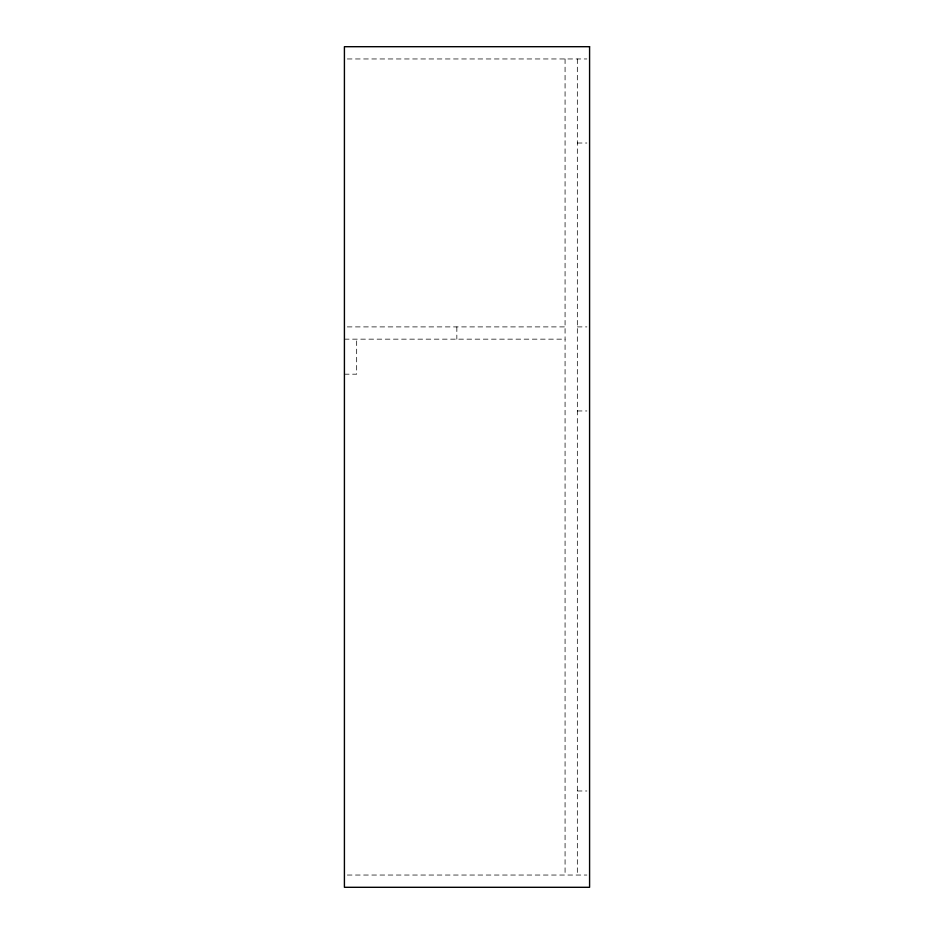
<?xml version="1.0" encoding="UTF-8"?>
<svg xmlns="http://www.w3.org/2000/svg" width="934" height="934" viewBox="0 0 934 934"><rect width="100%" height="100%" fill="white"/><g stroke="black" fill="none" stroke-linecap="round" stroke-linejoin="round"><path stroke-width="0.7" stroke-dasharray="4.67 3.5" d="M347.32 58.959L586.867 58.959M577.329 143.019L586.867 143.019M347.296 326.9L565.07 326.9M577.329 326.9L586.867 326.9M344.413 339.159L565.07 339.159M344.413 374.184L356.671 374.184L356.671 339.159M577.329 410.96L586.867 410.96M577.329 790.981L586.867 790.981M347.32 875.041L586.867 875.041M577.329 58.959L577.329 875.041M565.07 58.959L565.07 875.041M456.843 326.9L456.843 339.159"/><path stroke-width="1.4" d="M589.587 46.7L344.413 46.7L344.413 887.3L589.587 887.3L589.587 46.7"/></g></svg>
